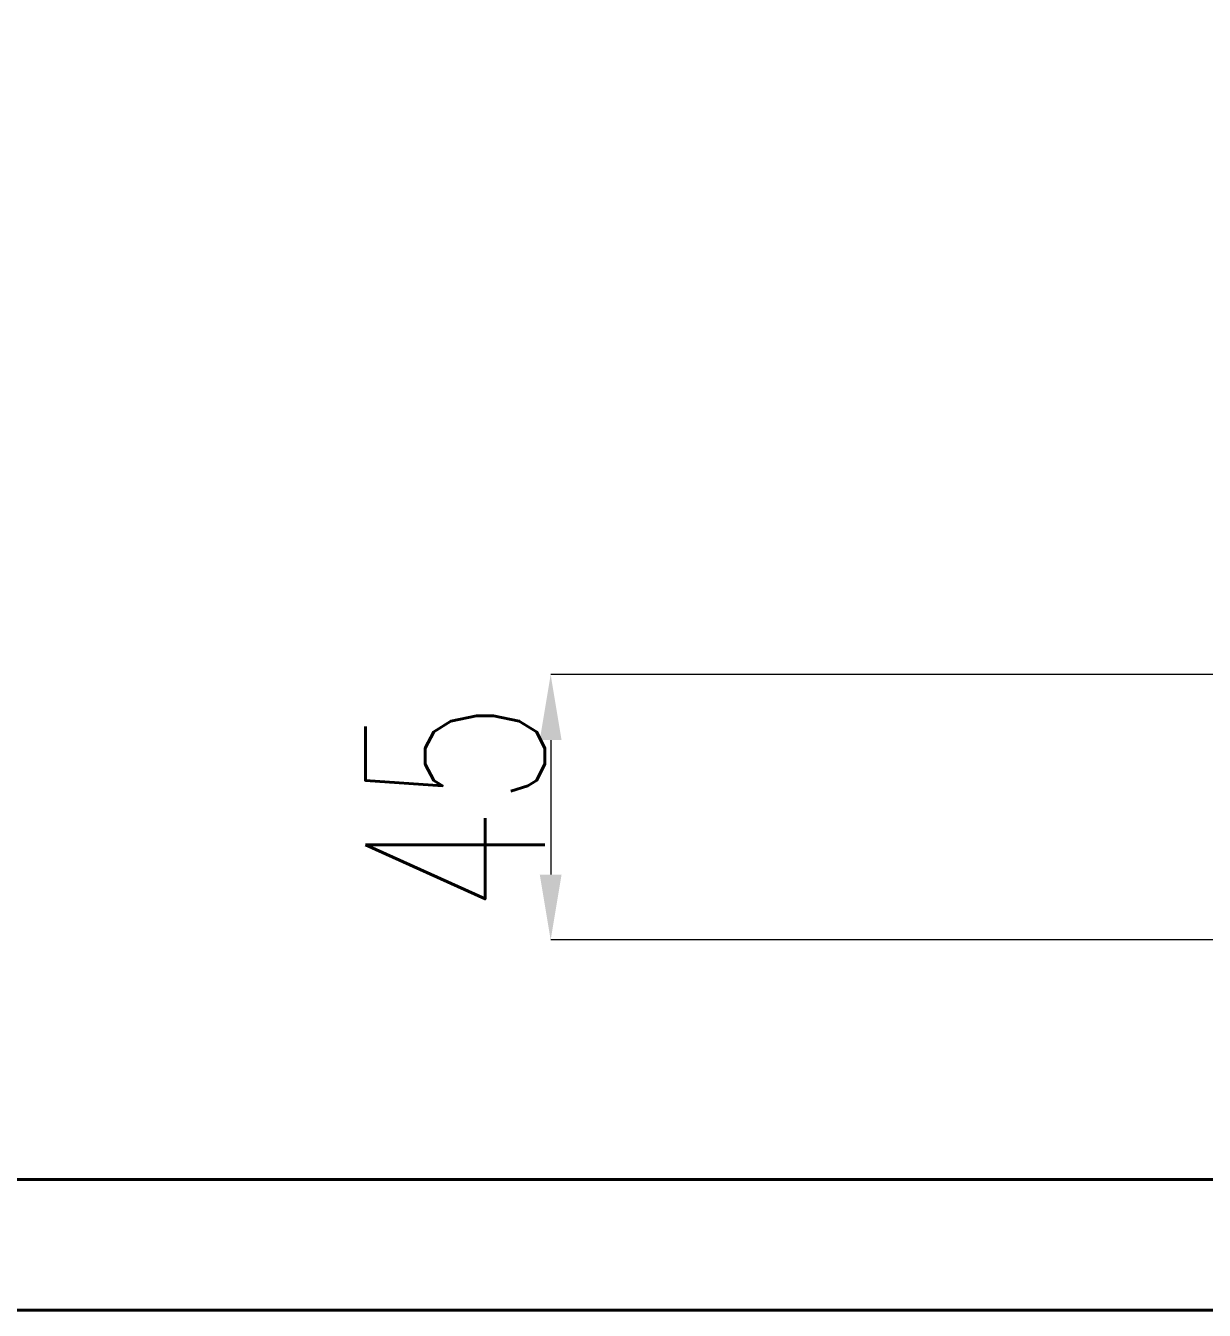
# Model space of a CAD drawing. Header units: millimetres. Extents: x 2344 to 4024, y 1094 to 2282.
# Drawn here: x 2667.1 to 2847.2, y 1093.7 to 1290 of the extents above; entities that cross this region are included whole.
import ezdxf

# ---------------------------------------------------------------- set-up
doc = ezdxf.new("R2010")
doc.units = ezdxf.units.MM
doc.layers.add('标注', color=3, linetype='Continuous', lineweight=13)
doc.layers.add('粗实线', color=7, linetype='Continuous', lineweight=40)
doc.styles.add('SLDTEXTSTYLE1', font='txt.shx', dxfattribs={"width": 0.7, "bigfont": 'gbcbig.shx'})
doc.dimstyles.new('SLDDIMSTYLE12$0', dxfattribs={"dimtxt": 12, "dimasz": 10, "dimexe": 0, "dimexo": 0.0625, "dimgap": 0.875, "dimtad": 1, "dimdec": 1, "dimlfac": 1.8, "dimrnd": 1e-09, "dimzin": 12, "dimdsep": 46, "dimtxsty": 'SLDTEXTSTYLE1', "dimcen": 0.09, "dimdle": 8.16, "dimclrd": 3, "dimclre": 3, "dimadec": 0, "dimazin": 3, "dimtfac": 1, "dimtdec": 1, "dimtofl": 0, "dimtmove": 0, "dimatfit": 3, "dimfxl": 0, "dimfrac": 2, "dimtolj": 1, "dimlwd": 5, "dimlwe": 5, "dimarcsym": 0})

# ---------------------------------------------------------------- blocks, each defined once
blk = doc.blocks.new('*D69')
at = {"layer": 'Defpoints', "color": 0, "transparency": 16777216}
for p in [(2931.76, 1190.86), (2747.33, 1150.32), (2931.21, 1150.32)]:
    blk.add_point(p, dxfattribs=at)
at = {"layer": '标注', "color": 3, "lineweight": 5, "transparency": 16777216}
blk.add_line((2931.7, 1190.86), (2747.33, 1190.86), dxfattribs=at)
at = {"layer": '标注', "color": 3, "linetype": 'Continuous', "lineweight": 5, "transparency": 16777216}
for p, q in [((2747.33, 1180.86), (2747.33, 1160.32)), ((2931.15, 1150.32), (2747.33, 1150.32))]:
    blk.add_line(p, q, dxfattribs=at)
at = {"layer": '标注', "color": 3, "transparency": 16777216}
for points in [[(2745.66, 1180.86), (2748.99, 1180.86), (2747.33, 1190.86)], [(2745.66, 1160.32), (2748.99, 1160.32), (2747.33, 1150.32)]]:
    blk.add_solid(points, dxfattribs=at)
at = {"layer": '标注', "color": 0, "transparency": 16777216, "insert": (2732.74, 1170.59), "char_height": 12, "attachment_point": 5, "rotation": 90, "style": 'SLDTEXTSTYLE1'}
blk.add_mtext('\\A1;{\\H2.28571x;45}', dxfattribs=at)

msp = doc.modelspace()

# ---------------------------------------------------------------- linework, layer by layer
at = {"color": 7, "linetype": 'Continuous', "lineweight": 25}
msp.add_open_spline([(2782.105, 1453.029), (2781.937, 1451.848), (2781.46, 1448.487), (2780.892, 1442.919), (2780.491, 1436.328), (2780.378, 1429.725), (2780.548, 1423.123), (2781.002, 1416.535), (2781.74, 1409.973), (2782.76, 1403.448), (2784.059, 1396.973), (2785.636, 1390.56), (2787.488, 1384.221), (2789.611, 1377.968), (2792.001, 1371.812), (2794.654, 1365.764), (2797.565, 1359.837), (2800.728, 1354.04), (2804.138, 1348.384), (2807.789, 1342.881), (2811.672, 1337.54), (2815.783, 1332.371), (2820.112, 1327.384), (2824.651, 1322.588), (2829.393, 1317.992), (2834.328, 1313.604), (2839.448, 1309.432), (2844.743, 1305.485), (2850.202, 1301.77), (2855.817, 1298.293), (2861.576, 1295.061), (2867.468, 1292.08), (2873.484, 1289.355), (2879.611, 1286.892), (2885.839, 1284.695), (2892.156, 1282.768), (2898.549, 1281.115), (2905.008, 1279.739), (2911.52, 1278.641), (2918.073, 1277.826), (2924.656, 1277.293), (2931.255, 1277.044), (2937.859, 1277.08), (2944.455, 1277.399), (2951.031, 1278.003), (2957.575, 1278.889), (2964.075, 1280.055), (2970.519, 1281.501), (2976.895, 1283.223), (2983.19, 1285.217), (2989.394, 1287.481), (2995.494, 1290.01), (3001.48, 1292.799), (3007.341, 1295.843), (3013.065, 1299.137), (3018.642, 1302.674), (3024.061, 1306.447), (3029.313, 1310.451), (3034.387, 1314.677), (3039.275, 1319.118), (3043.968, 1323.765), (3048.456, 1328.609), (3052.731, 1333.642), (3056.785, 1338.855), (3060.612, 1344.238), (3064.203, 1349.78), (3067.552, 1355.471), (3070.653, 1361.302), (3073.5, 1367.26), (3076.088, 1373.336), (3078.412, 1379.518), (3080.467, 1385.793), (3082.251, 1392.152), (3083.759, 1398.581), (3084.989, 1405.07), (3085.939, 1411.605), (3086.606, 1418.175), (3086.99, 1424.768), (3087.089, 1431.371), (3086.905, 1437.972), (3086.436, 1444.559), (3085.684, 1451.12), (3084.65, 1457.643), (3083.337, 1464.114), (3081.746, 1470.524), (3079.88, 1476.859), (3077.744, 1483.108), (3075.34, 1489.259), (3072.674, 1495.3), (3069.751, 1501.222), (3066.575, 1507.012), (3063.153, 1512.66), (3059.49, 1518.155), (3055.595, 1523.488), (3051.474, 1528.648), (3047.134, 1533.626), (3042.584, 1538.412), (3037.832, 1542.998), (3032.887, 1547.375), (3027.758, 1551.535), (3022.455, 1555.471), (3016.988, 1559.175), (3011.366, 1562.639), (3005.6, 1565.859), (2999.701, 1568.827), (2993.679, 1571.539), (2987.547, 1573.989), (2981.314, 1576.172), (2974.994, 1578.086), (2968.596, 1579.725), (2962.135, 1581.087), (2955.62, 1582.17), (2949.065, 1582.972), (2942.482, 1583.49), (2935.882, 1583.725), (2929.278, 1583.675), (2922.683, 1583.341), (2916.108, 1582.724), (2909.565, 1581.823), (2903.068, 1580.643), (2896.627, 1579.183), (2890.256, 1577.448), (2883.965, 1575.439), (2877.766, 1573.162), (2871.671, 1570.62), (2865.691, 1567.818), (2859.837, 1564.761), (2854.12, 1561.455), (2848.551, 1557.906), (2843.14, 1554.121), (2837.896, 1550.106), (2832.831, 1545.869), (2827.953, 1541.418), (2823.27, 1536.761), (2818.793, 1531.906), (2814.529, 1526.864), (2810.486, 1521.642), (2806.671, 1516.252), (2803.092, 1510.702), (2799.755, 1505.003), (2796.667, 1499.166), (2793.832, 1493.201), (2791.258, 1487.12), (2788.947, 1480.933), (2786.905, 1474.653), (2785.135, 1468.291), (2783.643, 1461.858), (2782.68, 1456.758), (2782.225, 1453.806), (2782.105, 1453.029)], degree=3, knots=[0, 0, 0, 0, 0.00371707, 0.01057073, 0.01742476, 0.02427878, 0.03113281, 0.03798684, 0.04484087, 0.0516949, 0.05854893, 0.06540296, 0.07225699, 0.07911102, 0.08596505, 0.09281907, 0.0996731, 0.10652713, 0.11338116, 0.12023519, 0.12708922, 0.13394325, 0.14079728, 0.14765131, 0.15450534, 0.16135937, 0.1682134, 0.17506743, 0.18192146, 0.18877549, 0.19562952, 0.20248355, 0.20933758, 0.21619161, 0.22304564, 0.22989967, 0.2367537, 0.24360773, 0.25046176, 0.25731579, 0.26416982, 0.27102385, 0.27787788, 0.28473191, 0.29158594, 0.29843997, 0.305294, 0.31214803, 0.31900206, 0.32585609, 0.33271012, 0.33956415, 0.34641818, 0.35327221, 0.36012624, 0.36698027, 0.3738343, 0.38068833, 0.38754236, 0.39439639, 0.40125042, 0.40810445, 0.41495848, 0.42181251, 0.42866653, 0.43552056, 0.44237459, 0.44922862, 0.45608265, 0.46293668, 0.46979071, 0.47664474, 0.48349877, 0.4903528, 0.49720683, 0.50406086, 0.51091488, 0.51776891, 0.52462294, 0.53147697, 0.538331, 0.54518503, 0.55203906, 0.55889309, 0.56574712, 0.57260114, 0.57945517, 0.5863092, 0.59316323, 0.60001726, 0.60687129, 0.61372532, 0.62057935, 0.62743338, 0.63428741, 0.64114144, 0.64799547, 0.6548495, 0.66170352, 0.66855755, 0.67541158, 0.68226561, 0.68911964, 0.69597367, 0.7028277, 0.70968173, 0.71653576, 0.72338979, 0.73024382, 0.73709785, 0.74395188, 0.75080591, 0.75765994, 0.76451397, 0.771368, 0.77822203, 0.78507606, 0.79193009, 0.79878412, 0.80563816, 0.81249219, 0.81934622, 0.82620025, 0.83305428, 0.83990831, 0.84676234, 0.85361637, 0.8604704, 0.86732443, 0.87417846, 0.88103249, 0.88788652, 0.89474054, 0.90159457, 0.9084486, 0.91530263, 0.92215666, 0.92901069, 0.93586472, 0.94271875, 0.94957278, 0.95642681, 0.96328084, 0.97013487, 0.9769889, 0.98384293, 0.99069696, 0.99755098, 1, 1, 1, 1], dxfattribs=at)
at = {"layer": '粗实线'}
for p, q in [((2443.788, 1113.746), (4003.788, 1113.746)), ((2343.788, 1093.746), (4023.788, 1093.746))]:
    msp.add_line(p, q, dxfattribs=at)

# ---------------------------------------------------------------- dimensions: what is measured, and where the dimension line sits
at = {"layer": '标注'}
dim = msp.add_linear_dim(base=(2747.326, 1150.319), p1=(2931.759, 1190.859), p2=(2931.208, 1150.319), angle=90, text='{\\H2.28571x;45}', dimstyle='SLDDIMSTYLE12$0', override={"dimtdec": 3, "dimtzin": 0}, dxfattribs=at)
dim.commit()
dim.dimension.update_dxf_attribs({"geometry": '*D69', "text_midpoint": (2747.326, 1170.589), "dimtype": 160})

doc.saveas('drawing.dxf')
